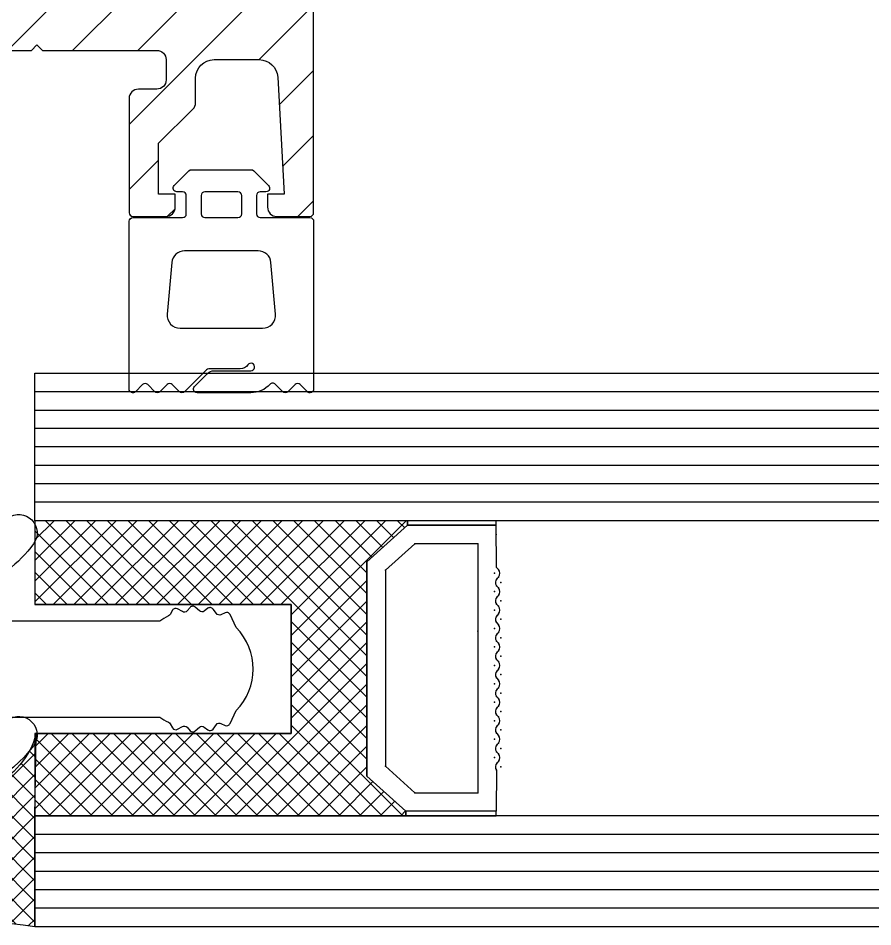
# Model space of a CAD drawing. Header units: inches. Extents: x 21 to 38546, y 13 to 15001.
# Drawn here: x 5106.153 to 5110.785, y 1292.805 to 1297.732 of the extents above; entities that cross this region are included whole.
import ezdxf

# ---------------------------------------------------------------- set-up
doc = ezdxf.new("R2010")
doc.units = ezdxf.units.IN
doc.header["$MEASUREMENT"] = 0
for name, color, linetype, lineweight in [('Z_MİM_00', 8, 'Continuous', 25), ('Z_MİM_78-köpük', 8, 'Continuous', 25), ('Z_MİM_Aksesuar', 8, 'Continuous', 25), ('Z_MİM_alU-8', 8, 'Continuous', 25), ('Z_MİM_ALUMINIUM', 8, 'Continuous', 25), ('Z_MİM_fitiller_k', 8, 'Continuous', 25), ('Z_MİM_MYM_CAM', 8, 'Continuous', 25), ('Z_MİM_TR', 8, 'Continuous', 25)]:
    doc.layers.add(name, color=color, linetype=linetype, lineweight=lineweight)

# ---------------------------------------------------------------- blocks, each defined once
blk = doc.blocks.new('klips detay')
at = {"layer": 'Z_MİM_Aksesuar'}
h = blk.add_hatch(dxfattribs=at)
h.set_pattern_fill('ANSI37', color=256, scale=0.25, angle=-90.00000000000001, style=0)
h.set_pattern_definition([(315, (-4779.563906894758, 8940.097849996115), (0.5612660075668222, 0.5612660075668219), []), (44.99999999999999, (-4779.563906894758, 8940.097849996115), (-0.5612660075668219, 0.5612660075668222), [])])
h.paths.add_polyline_path([(0, -4.456146347638418), (0, 0), (-20.104440360441, 0), (-20.104440360441, -0.25), (-18, -2.14484661154165), (-18, -13.76744619177771), (-20.20184907074872, -15.75), (-20.20184907074872, -16), (0, -16), (0, -11.45614645567002), (-13.83750000000327, -11.45614645567184), (-13.90000000000327, -11.45614645567184), (-13.90000000000509, -4.456146347647518)])
blk.add_line((-25.00184907074981, -16), (-20.20184907074872, -16))
at = {"linetype": 'Continuous'}
for p in [(-20.58744903621846, -1.248627044464228), (-19, -2.691762531932909), (-19, -13.30817316361936), (-19, -13.30817316361936), (-18, -13.76744619177771), (-18, -13.76744619177771), (-25.00184907074981, -15.25), (-25.00184907074981, -15.25), (-25.00184907074981, -16), (-20.20184907074872, -16), (-20.20184907074872, -16)]:
    blk.add_point(p, dxfattribs=at)
at = {"layer": 'Z_MİM_Aksesuar'}
for p, q in [((-25.02350896800999, -2.468817902816226), (-25.00137295554123, -0.25)), ((-25.00137295554123, -0.25), (-20.104440360441, -0.25)), ((-20.104440360441, -0.25), (-18, -2.14484661154165)), ((-20.58744903621846, -1.248627044464228), (-24.01265900723047, -1.248627044464228)), ((-24.01265900723047, -14.75137295553759), (-24.01265900723047, -1.248627044464228)), ((-19, -2.691762531932909), (-20.58744903621846, -1.248627044464228)), ((-18, -2.14484661154165), (-18, -13.76744619177771)), ((-18, -13.76744619177771), (-18, -2.14484661154165)), ((-25.12275155158022, -2.939480996021297), (-25.04846986978191, -2.865292995120397)), ((-19, -13.30817316361936), (-19, -2.691762531932909)), ((-25.02350896800999, -3.468817902816225), (-25.12822484609933, -3.358624050541037)), ((-25.12275155158022, -3.939480996023121), (-25.04846986978191, -3.865292995122216)), ((-25.02350896800999, -4.468817902818043), (-25.12822484609933, -4.358624050539217)), ((-25.12275155158022, -4.939480996021297), (-25.04846986978191, -4.865292995122214)), ((-25.02350896800999, -5.468817902818044), (-25.12822484609933, -5.358624050539217)), ((-25.12275155158022, -5.939480996021303), (-25.04846986978191, -5.865292995091293)), ((-25.12275155158022, -5.939480996021303), (-25.04846986978191, -5.865292995091293)), ((-25.02350896800999, -6.468817902816226), (-25.12822484609933, -6.358624050539217)), ((-25.02350896800999, -6.468817902816226), (-25.12822484609933, -6.358624050539217)), ((-25.12275155158022, -6.939480996021303), (-25.04846986978191, -6.865292995091293)), ((-25.12275155158022, -6.939480996021303), (-25.04846986978191, -6.865292995091293)), ((-25.02350896800999, -7.468817902816226), (-25.12822484609933, -7.358624050541036)), ((-25.02350896800999, -7.468817902816226), (-25.12822484609933, -7.358624050541036)), ((-25.12275155158022, -7.939480996023119), (-25.04846986978191, -7.865292995091293)), ((-25.02350896800999, -8.468817902818042), (-25.12822484609933, -8.358624050510112)), ((-25.12275155158022, -8.939480996021302), (-25.04846986978191, -8.865292995091293)), ((-25.02350896800999, -9.468817902818042), (-25.12822484609933, -9.358624050510118)), ((-25.12275155158022, -9.939480996021302), (-25.04846986978191, -9.865292995091293)), ((-25.02350896800999, -10.46881790281622), (-25.12822484609933, -10.35862405051011)), ((-25.12275155158022, -10.93948099602312), (-25.04846986978191, -10.86529299509311)), ((-25.02350896800999, -11.46881790281622), (-25.12822484609933, -11.35862405051011)), ((-25.12275155158022, -11.93948099602311), (-25.04846986978191, -11.86529299509128)), ((-25.02350896800999, -12.46881790281804), (-25.12822484609933, -12.35862405051011)), ((-25.12275155158022, -12.9394809960213), (-25.04846986978191, -12.86529299509129)), ((-25.02350896800999, -13.46881790281986), (-25.12822484611934, -13.35862405049556)), ((-25.02350896800999, -13.46881790278894), (-25.00184907074981, -15.75)), ((-20.58786333579883, -14.75137295553759), (-19, -13.30817316361936)), ((-18, -13.76744619177771), (-20.20184907074872, -15.75)), ((-20.20184907074872, -15.75), (-18, -13.76744619177771)), ((-24.01265900723047, -14.75137295553759), (-20.58786333579883, -14.75137295553759)), ((-25.00184907074981, -15.75), (-20.20184907074872, -15.75))]:
    blk.add_line(p, q, dxfattribs=at)
for points in [[(0, -4.456146347638418), (0, 0), (-20.104440360441, 0), (-20.104440360441, -0.25), (-18, -2.14484661154165), (-18, -13.76744619177771), (-20.20184907074872, -15.75), (-20.20184907074872, -16), (0, -16), (0, -11.45614645567002), (-13.83750000000327, -11.45614645567184), (-13.90000000000327, -11.45614645567184), (-13.90000000000509, -4.456146347647518), (0, -4.456146347638418)], [(0, -4.456146347638418), (-13.90000000000509, -4.456146347647518), (-13.90000000000327, -11.45614645567184), (0, -11.45614645567002)]]:
    blk.add_lwpolyline(points, dxfattribs=at)
for centre, radius, start, end in [((-24.91064234411897, -3.151858044278923), 0.3001571696824056, 134.9638477204567, 223.5398667030497), ((-25.26057907723043, -2.652915946866412), 0.3001571696757381, 314.9638477203093, 37.83131486200331), ((-24.91064234411897, -4.151858044278923), 0.3001571696823796, 134.9638477204567, 223.5398667030497), ((-25.26057907723043, -3.652915946866413), 0.3001571696755262, 314.9638477203093, 37.83131486200331), ((-25.26057907723043, -4.652915946866412), 0.3001571696756897, 314.9638477203093, 37.83131486200331), ((-24.91064234411897, -5.151858044278919), 0.3001571696823796, 134.9638477204567, 223.5398667030497), ((-25.26057907721952, -5.652915946857318), 0.3001571696534666, 314.9638477210463, 37.83131486223187), ((-25.26057907721042, -5.652915946851862), 0.3001571696537256, 314.9638477200146, 37.83131486171083), ((-24.9106423441408, -6.151858044295295), 0.3001571696659766, 134.9638477210463, 223.539866702313), ((-24.9106423441408, -6.151858044295295), 0.3001571696659766, 134.9638477210463, 223.539866702313), ((-25.26057907721952, -6.652915946848223), 0.3001571696661372, 314.9638477214884, 37.83131486542195), ((-25.26057907721952, -6.652915946848223), 0.3001571696661372, 314.9638477214884, 37.83131486542195), ((-24.9106423441408, -7.151858044295295), 0.3001571696658157, 134.9638477211936, 223.539866702313), ((-24.9106423441408, -7.151858044295295), 0.3001571696658157, 134.9638477211936, 223.539866702313), ((-25.26057907721952, -7.652915946848223), 0.300157169666019, 314.9638477216358, 37.83131485858465), ((-24.9106423441408, -8.151858044295295), 0.3001571696661442, 134.9638477210463, 223.539866702313), ((-25.26057907721952, -8.652915946850044), 0.3001571696663571, 314.9638477214884, 37.83131486542195), ((-24.9106423441408, -9.151858044264372), 0.3001571696661442, 134.9638477210463, 223.539866702313), ((-25.26057907721952, -9.652915946850044), 0.3001571696664775, 314.9638477214884, 37.83131486556819), ((-24.9106423441408, -10.15185804426437), 0.3001571696662975, 134.9638477210463, 223.539866701871), ((-25.26057907721952, -10.65291594684822), 0.3001571696662977, 314.9638477214884, 37.83131486542195), ((-24.9106423441408, -11.15185804426437), 0.3001571696662975, 134.9638477210463, 223.539866701871), ((-25.26057907721952, -11.65291594684822), 0.3001571696662977, 314.9638477214884, 37.83131486542195), ((-24.9106423441408, -12.15185804426437), 0.3001571696662975, 134.9638477210463, 223.539866701871), ((-25.26057907721952, -12.65291594685004), 0.3001571696662977, 314.9638477214884, 37.83131486542195), ((-24.91064234412988, -13.15185804426619), 0.3001571696662975, 134.9638477210463, 223.539866701871)]:
    blk.add_arc(centre, radius, start, end, dxfattribs=at)
for p in [(-24.01265900723047, -1.248627044464228), (-25.26057907721952, -2.652915946848223), (-25.26057907721952, -2.652915946848223), (-25.12275155158022, -2.939480996021297), (-25.12275155158022, -2.939480996021297), (-25.04846986978191, -2.865292995120397), (-25.04846986978191, -2.865292995120397), (-25.02350896800999, -2.468817902816226), (-25.02350896800999, -2.468817902816226), (-25.12822484609933, -3.358624050541037), (-25.12822484609933, -3.358624050541037), (-24.9106423441408, -3.151858044295293), (-24.9106423441408, -3.151858044295293), (-25.26057907721952, -3.652915946848223), (-25.26057907721952, -3.652915946848223), (-25.12275155158022, -3.939480996023121), (-25.12275155158022, -3.939480996023121), (-25.04846986978191, -3.865292995122216), (-25.04846986978191, -3.865292995122216), (-25.02350896800999, -3.468817902816225), (-25.02350896800999, -3.468817902816225), (-25.12822484609933, -4.358624050539217), (-25.12822484609933, -4.358624050539217), (-24.9106423441408, -4.151858044295295), (-24.9106423441408, -4.151858044295295), (-25.26057907721952, -4.652915946848221), (-25.26057907721952, -4.652915946848221), (-25.04846986978191, -4.865292995091293), (-25.04846986978191, -4.865292995091293), (-25.02350896800999, -4.468817902818043), (-25.02350896800999, -4.468817902818043), (-25.12822484609933, -5.358624050539217), (-25.12822484609933, -5.358624050539217), (-25.12275155158022, -4.939480996021297), (-25.12275155158022, -4.939480996021297), (-24.9106423441408, -5.151858044293476), (-24.9106423441408, -5.151858044293476), (-24.9106423441408, -5.151858044293476), (-24.9106423441408, -5.151858044293476), (-25.26057907721952, -5.652915946848223), (-25.26057907721952, -5.652915946848223), (-25.26057907721952, -5.652915946848223), (-25.26057907721952, -5.652915946848223), (-25.26057907721952, -5.652915946848223), (-25.26057907721952, -5.652915946848223), (-25.26057907721952, -5.652915946848223), (-25.04846986978191, -5.865292995091293), (-25.04846986978191, -5.865292995091293), (-25.04846986978191, -5.865292995091293), (-25.02350896800999, -5.468817902818044), (-25.02350896800999, -5.468817902818044), (-25.02350896800999, -5.468817902818044), (-25.12822484609933, -6.358624050539217), (-25.12822484609933, -6.358624050539217), (-25.12822484609933, -6.358624050539217), (-25.12275155158022, -5.939480996021303), (-25.12275155158022, -5.939480996021303), (-25.12275155158022, -5.939480996021303), (-24.9106423441408, -6.151858044295295), (-24.9106423441408, -6.151858044295295), (-24.9106423441408, -6.151858044295295), (-24.9106423441408, -6.151858044295295), (-24.9106423441408, -6.151858044295295), (-24.9106423441408, -6.151858044295295), (-24.9106423441408, -6.151858044295295), (-25.26057907721952, -6.652915946848223), (-25.26057907721952, -6.652915946848223), (-25.26057907721952, -6.652915946848223), (-25.26057907721952, -6.652915946848223), (-25.26057907721952, -6.652915946848223), (-25.26057907721952, -6.652915946848223), (-25.26057907721952, -6.652915946848223), (-25.04846986978191, -6.865292995091293), (-25.04846986978191, -6.865292995091293), (-25.04846986978191, -6.865292995091293), (-25.02350896800999, -6.468817902816226), (-25.02350896800999, -6.468817902816226), (-25.02350896800999, -6.468817902816226), (-25.12822484609933, -7.358624050541036), (-25.12822484609933, -7.358624050541036), (-25.12822484609933, -7.358624050541036), (-25.12275155158022, -6.939480996021303), (-25.12275155158022, -6.939480996021303), (-25.12275155158022, -6.939480996021303), (-24.9106423441408, -7.151858044295295), (-24.9106423441408, -7.151858044295295), (-24.9106423441408, -7.151858044295295), (-24.9106423441408, -7.151858044295295), (-24.9106423441408, -7.151858044295295), (-24.9106423441408, -7.151858044295295), (-24.9106423441408, -7.151858044295295), (-25.26057907721952, -7.652915946848223), (-25.26057907721952, -7.652915946848223), (-25.26057907721952, -7.652915946848223), (-25.26057907721952, -7.652915946848223), (-25.04846986978191, -7.865292995091293), (-25.04846986978191, -7.865292995091293), (-25.02350896800999, -7.468817902816226), (-25.02350896800999, -7.468817902816226), (-25.02350896800999, -7.468817902816226), (-25.12822484609933, -8.358624050510112), (-25.12822484609933, -8.358624050510112), (-25.12275155158022, -7.939480996023119), (-25.12275155158022, -7.939480996023119), (-24.9106423441408, -8.151858044295295), (-24.9106423441408, -8.151858044295295), (-24.9106423441408, -8.151858044295295), (-24.9106423441408, -8.151858044295295), (-25.26057907721952, -8.652915946850044), (-25.26057907721952, -8.652915946850044), (-25.26057907721952, -8.652915946850044), (-25.26057907721952, -8.652915946850044), (-25.04846986978191, -8.865292995091293), (-25.04846986978191, -8.865292995091293), (-25.02350896800999, -8.468817902818042), (-25.02350896800999, -8.468817902818042), (-25.12822484609933, -9.358624050510118), (-25.12822484609933, -9.358624050510118), (-25.12275155158022, -8.939480996021302), (-25.12275155158022, -8.939480996021302), (-24.9106423441408, -9.151858044264372), (-24.9106423441408, -9.151858044264372), (-24.9106423441408, -9.151858044264372), (-24.9106423441408, -9.151858044264372), (-25.26057907721952, -9.652915946850044), (-25.26057907721952, -9.652915946850044), (-25.02350896800999, -9.468817902818042), (-25.02350896800999, -9.468817902818042), (-25.12275155158022, -9.939480996021302), (-25.12275155158022, -9.939480996021302), (-25.04846986978191, -9.865292995091293), (-25.04846986978191, -9.865292995091293), (-24.9106423441408, -10.15185804426437), (-24.9106423441408, -10.15185804426437), (-24.9106423441408, -10.15185804426437), (-24.9106423441408, -10.15185804426437), (-24.01265900723047, -10.00000000000182), (-25.26057907721952, -10.65291594684822), (-25.26057907721952, -10.65291594684822), (-25.26057907721952, -10.65291594684822), (-25.26057907721952, -10.65291594684822), (-25.12822484609933, -10.35862405051011), (-25.12822484609933, -10.35862405051011), (-25.02350896800999, -10.46881790281622), (-25.02350896800999, -10.46881790281622), (-25.12275155158022, -10.93948099602312), (-25.12275155158022, -10.93948099602312), (-25.04846986978191, -10.86529299509311), (-25.04846986978191, -10.86529299509311), (-24.9106423441408, -11.15185804426437), (-24.9106423441408, -11.15185804426437), (-24.9106423441408, -11.15185804426437), (-24.9106423441408, -11.15185804426437), (-24.9106423441408, -11.15185804426437), (-24.9106423441408, -11.15185804426437), (-24.9106423441408, -11.15185804426437), (-24.9106423441408, -11.15185804426437), (-25.26057907721952, -11.65291594684822), (-25.26057907721952, -11.65291594684822), (-25.26057907721952, -11.65291594684822), (-25.26057907721952, -11.65291594684822), (-25.12822484609933, -11.35862405051011), (-25.12822484609933, -11.35862405051011), (-25.02350896800999, -11.46881790281622), (-25.02350896800999, -11.46881790281622), (-25.12275155158022, -11.93948099602311), (-25.12275155158022, -11.93948099602311), (-25.04846986978191, -11.86529299509128), (-25.04846986978191, -11.86529299509128), (-24.9106423441408, -12.15185804426437), (-24.9106423441408, -12.15185804426437), (-24.9106423441408, -12.15185804426437), (-24.9106423441408, -12.15185804426437), (-24.9106423441408, -12.15185804426437), (-24.9106423441408, -12.15185804426437), (-24.9106423441408, -12.15185804426437), (-24.9106423441408, -12.15185804426437), (-25.26057907721952, -12.65291594685004), (-25.26057907721952, -12.65291594685004), (-25.26057907721952, -12.65291594685004), (-25.26057907721952, -12.65291594685004), (-25.12822484609933, -12.35862405051011), (-25.12822484609933, -12.35862405051011), (-25.02350896800999, -12.46881790281804), (-25.02350896800999, -12.46881790281804), (-25.12275155158022, -12.9394809960213), (-25.12275155158022, -12.9394809960213), (-25.04846986978191, -12.86529299509129), (-25.04846986978191, -12.86529299509129), (-24.9106423441408, -13.15185804426619), (-24.9106423441408, -13.15185804426619), (-24.9106423441408, -13.15185804426619), (-24.9106423441408, -13.15185804426619), (-24.01265900723047, -14.75137295553759), (-20.58786333579883, -14.75137295553759)]:
    blk.add_point(p, dxfattribs=at)
at = {"layer": 'Z_MİM_ALUMINIUM'}
for p, q in [((-20.104440360441, 0), (-25.00137295554123, 0)), ((-25.00137295554123, 0), (-25.00137295554123, -0.25)), ((-20.104440360441, -0.25), (-20.104440360441, 0)), ((-25.00137295554123, -0.25), (-20.104440360441, -0.25)), ((-20.20184907074872, -15.75), (-25.00184907074981, -15.75)), ((-25.00184907074981, -15.75), (-25.00184907074981, -16)), ((-20.20184907074872, -16), (-20.20184907074872, -15.75))]:
    blk.add_line(p, q, dxfattribs=at)
blk = doc.blocks.new('D09055')
at = {"layer": 'Z_MİM_78-köpük'}
blk.add_lwpolyline([(6, -9.143241068115456, -0.3149141225648699), (6.656664916314182, -8.204028089065101, 0.1493316839022453), (9.809564949944617, -5.822377295466138, 0.8506979925003963), (8.417814141139388, -4.422291246009987, -0.1566156319065606), (5.061590343248098, -5.499999999767167), (5.009999333182347, -5.499999999767167), (5.009999333182347, -5.50886806147173), (1.809999333228915, -5.50886806147173), (1.809999333228915, -1.168432154692709), (0.6251196609809995, -0.2194710706826299, 0.3510864949877069), (-0.6251196609809995, -0.2194710706826299), (-1.790000666864215, -1.152415375690907), (-1.790000666864215, -5.50886806147173), (-4.99000066681765, -5.50886806147173), (-5.061590342782436, -5.499999999767167, -0.1566156319065832), (-8.417814140906557, -4.422291246009987, 0.8506979925003525), (-9.809564949944617, -5.822377295466138, 0.1493316839022499), (-6.656664916081352, -8.204028089065101, -0.3149141225648606), (-6, -9.143241068115456), (-6, -15.07263006735593, -0.555493500166036), (-7.441624056315047, -15.9698302638717, -0.0473505120421242), (-8.397468945709988, -15.3811126940418, 0.866334062430737), (-9.803206408862023, -16.77490895055234, 0.2374839511014222), (-4.371487642172723, -19.5089999998454), (4.371487642638383, -19.5089999998454, 0.2374839511014009), (9.803206408862023, -16.77490895055234, 0.866334062431207), (8.397468945942817, -15.3811126940418, -0.0473505120421347), (7.44162405654788, -15.9698302638717, -0.5554935001658878), (6, -15.07263006735593)], format="xyb", close=True, dxfattribs=at)
blk = doc.blocks.new('A$C26d8dfcf')
at = {"layer": 'Z_MİM_Aksesuar', "linetype": 'ByBlock'}
h = blk.add_hatch(dxfattribs=at)
h.set_pattern_fill('ANSI37', color=256, scale=0.025, angle=-90.00000000000001, style=0)
h.set_pattern_definition([(315, (-9674.816250128788, -41531.7586820523), (0.0561266007566822, 0.0561266007566822), []), (44.99999999999999, (-9674.816250128788, -41531.7586820523), (-0.0561266007566822, 0.0561266007566822), [])])
edge = h.paths.add_edge_path()
edge.add_line((256.3799393416411, 20.12360152957672), (256.2203715427131, 20.12360168124269))
edge.add_line((256.2203715427131, 20.12360168124269), (256.2203715364703, 20.11703281921064))
edge.add_arc((256.2203715174665, 20.0970328310127), 0.0199999881979506, 1.9561696262826445e-08, 89.9999455581538, ccw=False)
edge.add_line((256.2403715056644, 20.09703283101953), (256.2403715056644, 19.63216726471864))
edge.add_arc((257.2214193287677, 11.14742983234995), 8.541265955785123, 82.84088851607157, 96.59553673043882, ccw=False)
edge.add_line((258.2858762190954, 19.62210715104992), (258.2858762190954, 20.21449810095782))
edge.add_line((258.2858762190954, 20.21449810095782), (258.2925820591881, 20.66772178581869))
edge.add_arc((257.8866253938928, 20.76937631123233), 0.4184906888267925, 292.95280455913985, 345.94179308776467, ccw=False)
edge.add_arc((257.4906370632137, 22.10266295620435), 1.807326330843514, 263.84557444240437, 288.0231265593043, ccw=False)
edge.add_arc((257.1135580162509, 22.34354640584899), 2.046022316806265, 254.5808259512103, 275.1404443182871, ccw=False)
edge.add_arc((253.0670952345823, 14.39988004044728), 6.922684756533815, 59.60617254459963, 60.49259900825751)
edge.add_line((256.4767665643521, 20.4246377668037), (256.4037154308098, 20.3772730391629))
edge.add_arc((256.3495203186497, 20.32168764562737), 0.0776327647101921, -0.7256468754325738, 45.72556595114281, ccw=False)
edge.add_line((256.4271468572806, 20.32070445859972), (256.4271468572806, 20.23070442321887))
edge.add_arc((256.1993571272044, 20.26715159502401), 0.2306871419493512, 321.5177881317948, 350.90952320159397, ccw=False)
at = {"layer": 'Z_MİM_alU-8'}
h = blk.add_hatch(dxfattribs=at)
h.set_pattern_fill('ANSI31', color=256, scale=2, style=0)
h.set_pattern_definition([(45, (-87.75866815505651, 65.62316622415528), (-0.1767766952966369, 0.1767766952966369), [])])
h.paths.add_polyline_path([(254.7968377056786, 42.45210713510596, -0.4142135623730959), (254.8168377056754, 42.47210713510138), (259.77683770566, 42.47210713510138, -0.4142135623730935), (259.7968377056786, 42.45210713510596), (259.7968377056786, 23.49210713509638, -0.4142135623730966), (259.77683770566, 23.4721071351014), (259.5969147502001, 23.4721071351014, -0.4142135623730951), (259.5469147502008, 23.52210713510112), (259.5469147502008, 23.59210713509674), (259.6369147501937, 23.59210713509674), (259.6020944080337, 24.22757837977679, 0.3982700324327742), (259.5022441928086, 24.3221071351013), (259.2569147502108, 24.3221071351013, 0.4142135623730951), (259.1569147502123, 24.2221071351014), (259.1569147502123, 24.08926442262418, -0.1989123673796705), (259.142270089269, 24.05390908356458), (258.9569147502116, 23.86855374450533), (258.9569147502116, 23.59210713509674), (259.0469147502008, 23.59210713509674), (259.0469147502008, 23.52210713510112, -0.4142135623730951), (258.9969147502015, 23.4721071351014), (258.8169147501976, 23.4721071351014, -0.4142135623730951), (258.7969147502008, 23.49210713509638), (258.7969147502008, 24.11210713510354, -0.4142135623730784), (258.8469147502001, 24.16210713510372), (258.9469147502023, 24.16210713510372, 0.4142135623730866), (258.9969147502015, 24.21210713510345), (258.9969147502015, 24.3221071351013, 0.4142135623730951), (258.9469147502023, 24.37210713510103), (258.6969147502023, 24.37210713510103), (258.3269147502069, 24.37210713510103), (258.2969147502008, 24.40210713510578), (258.2669147501984, 24.37210713510103), (257.896914750203, 24.37210713510103, 0.4142135623730951), (257.7969147502008, 24.27210713510112), (257.7969147502008, 22.90210713510578, 0.6666666666676773), (257.7969147502008, 22.84210713509674, 1), (257.7969147502008, 22.80210713510587), (257.7969147502008, 21.89210713510829, -0.4142135623730296), (257.7769147502077, 21.87210713510103), (257.5169147501983, 21.87210713510103, -0.4142135623731473), (257.4969147502015, 21.89210713510829), (257.4969147502015, 22.00210713510569, -0.4142135623730955), (257.5269147502076, 22.03210713509907), (257.5969147502001, 22.03210713509907), (257.5969147502001, 22.67210713510122), (257.3469147502001, 22.67210713510122), (257.2968762279306, 22.7221456573734), (257.2468377056793, 22.67210713510122), (256.9968377056794, 22.67210713510122), (256.9968377056794, 22.03210713509907), (257.0668377056754, 22.03210713509907, -0.4142135623730951), (257.0968377056815, 22.00210713510569), (257.0968377056815, 21.89210713510829, -0.4142135623730951), (257.0768377056629, 21.87210713510103), (256.8168377056754, 21.87210713510103, -0.4142135623730951), (256.7968377056786, 21.89210713510829), (256.7968377056786, 22.80210713510587, 0.6666666666676773), (256.7968377056786, 22.86210713510354, 1), (256.7968377056786, 22.90210713510578), (256.7968377056786, 24.27210713510112, 0.4142135623730951), (256.6968377056801, 24.37210713510103), (256.3268377056629, 24.37210713510103), (256.2968377056786, 24.40210713510578), (256.2668377056762, 24.37210713510103), (255.8968377056808, 24.37210713510103), (255.6468377056808, 24.37210713510103, 0.4142135623730951), (255.5968377056816, 24.3221071351013), (255.5968377056816, 24.21210713510345, 0.4142135623730784), (255.6468377056808, 24.16210713510372), (255.7468377056793, 24.16210713510372, -0.4142135623730866), (255.7968377056786, 24.11210713510354), (255.7968377056786, 23.49210713509638, -0.4142135623730951), (255.77683770566, 23.4721071351014), (255.5968377056816, 23.4721071351014, -0.4142135623730951), (255.5468377056786, 23.52210713510112), (255.5468377056786, 23.59210713509674), (255.6368377056715, 23.59210713509674), (255.6368377056715, 23.86855374450533), (255.4514823666104, 24.05390908356458, -0.198912367379219), (255.4368377056708, 24.08926442262418), (255.4368377056708, 24.2221071351014, 0.414213562372296), (255.3368377056722, 24.3221071351013), (255.0915082630745, 24.3221071351013, 0.3982700324327831), (254.9916580478457, 24.22757837977679), (254.9568377056676, 23.59210713509674), (255.0468377056786, 23.59210713509674), (255.0468377056786, 23.52210713510112, -0.4142135623730951), (254.9968377056794, 23.4721071351014), (254.8168377056754, 23.4721071351014, -0.4142135623730951), (254.7968377056786, 23.49210713509638)])
h.paths.add_polyline_path([(254.9968762279277, 41.97209126170901), (254.9968762279277, 24.77210713510113), (257.2968762279306, 24.77210713510113), (259.5968762279299, 24.77210713510113), (259.5968762279299, 41.97209126170901)], flags=16)
h.paths.add_polyline_path([(257.0968762279299, 24.3221071351013, 0.4142135623730957), (256.9968762279277, 24.2221071351014), (256.9968762279277, 23.12210713510103, 0.4142135623730951), (257.0968762279299, 23.02210713510112), (257.2968762279306, 23.02210713510112), (257.4968762279277, 23.02210713510112, 0.4142135623730951), (257.5968762279299, 23.12210713510103), (257.5968762279299, 24.2221071351014, 0.4142135623730951), (257.4968762279277, 24.3221071351013), (257.2968762279306, 24.3221071351013)], flags=16)
h.paths.add_polyline_path([(257.9348861194012, 41.1164405113709), (257.9348861194012, 41.48420040222528), (258.5283704304639, 41.48420040222528), (258.5283704304639, 41.1164405113709)], flags=8)
h.paths.add_polyline_path([(256.3840360536524, 25.27099935884326), (256.3840360536524, 25.63875924969762), (256.9775203647115, 25.63875924969762), (256.9775203647115, 25.27099935884326)], flags=8)
h.paths.add_polyline_path([(256.0044239769013, 39.46464667551163), (255.595801875952, 39.46464667551163), (255.595801875952, 40.12407368779348), (256.0044239769013, 40.12407368779348)], flags=8)
h.paths.add_polyline_path([(259.0909714754234, 33.80680831859763), (255.5806576964496, 33.80680831859763), (255.5806576964496, 34.38380695433989), (259.0909714754234, 34.38380695433989)], flags=8)
h.paths.add_polyline_path([(256.28537320346, 32.97325762412948), (256.0299843903667, 32.97325762412948), (256.0299843903667, 33.38539950680388), (256.28537320346, 33.38539950680388)], flags=8)
h.paths.add_polyline_path([(258.6477757162684, 32.79605272454637), (256.2249926330551, 32.79605272454637), (256.2249926330551, 33.37305136030045), (258.6477757162684, 33.37305136030045)], flags=8)
h.paths.add_polyline_path([(256.2052540252953, 33.39637161939573), (255.949865212202, 33.39637161939573), (255.949865212202, 33.80851350207058), (256.2052540252953, 33.80851350207058)], flags=8)
h.paths.add_polyline_path([(258.5837757166264, 34.27246568653938), (256.1466679403602, 34.27246568653938), (256.1466679403602, 35.09674945187726), (258.5837757166264, 35.09674945187726)], flags=8)
h.paths.add_polyline_path([(258.8060915400529, 33.26597775166556), (256.1657641185011, 33.26597775166556), (256.1657641185011, 33.84297638740827), (258.8060915400529, 33.84297638740827)], flags=8)
blk.add_lwpolyline([(257.3158762278763, 20.75735900614382), (258.9626409063167, 20.75735900614382, 0.0430297299751074), (259.0098970384825, 20.7292654583739, -0.1503277476355273), (259.0185118309964, 20.72125961163965), (259.0318679792836, 20.69812608423354, 0.4142135623683405), (259.0591884873611, 20.69080557615234), (259.0855957827553, 20.70605183525913, -0.3557562450202832), (259.1105362841881, 20.70202724449746), (259.127228400208, 20.68327046544709, 0.4142135623225411), (259.1554648189376, 20.68162588132964), (259.178243494549, 20.70189718137681, -0.3557562450101839), (259.2034825836817, 20.70299914380712), (259.2236228012989, 20.68800530733279, 0.4142135623271546), (259.2516084369781, 20.69210459934948), (259.2698173062199, 20.71656335542639, -0.3557562450791358), (259.2943121353201, 20.72274633932829), (259.3170682857563, 20.71213497210238, 0.4142135623942444), (259.3436468067375, 20.72180876260791), (259.3763805200142, 20.79200643727518, 0.4118345213554694), (259.3763805200397, 21.24271157501926), (259.3436468067375, 21.3129092496979, 0.4142135624449228), (259.3170682857563, 21.3225830401916), (259.2943121353201, 21.31197167296614, -0.3557562451251599), (259.2698173062199, 21.31815465687942), (259.251608437, 21.3426134129445, 0.4142135623962531), (259.2236228012989, 21.34671270496165), (259.2034825837036, 21.33171886849869, -0.355756245071764), (259.178243494549, 21.33282083091763), (259.1554648189594, 21.3530921309648, 0.4142135623926585), (259.127228400208, 21.35144754684734), (259.1105362841881, 21.33269076780834, -0.3557562450939135), (259.0855957827807, 21.32866617704713), (259.0591884873829, 21.34391243615391, 0.4142135623742233), (259.031867979309, 21.33659192807227), (259.0185118310182, 21.31345840065478, -0.1503277476416901), (259.0098970384825, 21.30545255392053, 0.0430297299872792), (258.9626409063167, 21.27735900613879), (257.8923611616992, 21.27735900613879, -0.4069308632328231)], format="xyb")
at = {"layer": 'Z_MİM_Aksesuar', "linetype": 'ByBlock'}
blk.add_lwpolyline([(256.3799393416411, 20.12360152957672), (256.2203715427131, 20.12360168124269), (256.2203715364703, 20.11703281921064, -0.4142132839687302), (256.2403715056644, 20.09703283101953), (256.2403715056644, 19.63216726471864, -0.0600881361924683), (258.2858762190954, 19.62210715104992), (258.2858762190954, 20.21449810095782), (258.2925820591881, 20.66772178581869), (258.2925820591881, 20.66772178581869, -1.826358685480123), (258.2925820591881, 20.66772178581869, -0.2354180334796567), (258.049825363516, 20.38401903992463, -0.1058875746893793), (257.2968762278833, 20.30575305171487, -0.0899496800826299), (256.5695641859456, 20.37116763049699, 0.0038677843787737), (256.4767665643521, 20.4246377668037), (256.4037154308098, 20.3772730391629, -0.2055034047122335), (256.4271468572806, 20.32070445859972), (256.4271468572806, 20.23070442321887, -0.1289533768039833)], format="xyb", close=True, dxfattribs=at)
at = {"layer": 'Z_MİM_alU-8'}
blk.add_lwpolyline([(257.896914750203, 24.37210713510103), (258.2669147501984, 24.37210713510103), (258.2969147502008, 24.40210713510578), (258.3269147502069, 24.37210713510103), (258.6969147502023, 24.37210713510103), (258.9469147502023, 24.37210713510103, -0.4142135623730951), (258.9969147502015, 24.3221071351013), (258.9969147502015, 24.21210713510345, -0.4142135623730951), (258.9469147502023, 24.16210713510372), (258.8469147502001, 24.16210713510372, 0.4142135623731284), (258.7969147502008, 24.11210713510354), (258.7969147502008, 23.49210713509638, 0.4142135623730951), (258.8169147501976, 23.4721071351014), (258.9969147502015, 23.4721071351014, 0.4142135623730617), (259.0469147502008, 23.52210713510112), (259.0469147502008, 23.59210713509674), (258.9569147502116, 23.59210713509674), (258.9569147502116, 23.86855374450533), (259.142270089269, 24.05390908356458, 0.1989123673796132), (259.1569147502123, 24.08926442262418), (259.1569147502123, 24.2221071351014, -0.4142135623730951), (259.2569147502108, 24.3221071351013), (259.5022441928086, 24.3221071351013, -0.3982700324327358), (259.6020944080337, 24.22757837977679), (259.6369147501937, 23.59210713509674), (259.5469147502008, 23.59210713509674), (259.5469147502008, 23.52210713510112, 0.4142135623731284), (259.5969147502001, 23.4721071351014), (259.77683770566, 23.4721071351014, 0.4142135623730966), (259.7968377056786, 23.49210713509638), (259.7968377056786, 42.45210713510596, 0.414213562373094)], format="xyb", dxfattribs=at)
at = {"layer": 'Z_MİM_fitiller_k', "linetype": 'Continuous', "flags": 128}
for points in [[(258.7968762279306, 22.53555838874718), (258.7968762279306, 23.44555838874476, -0.4142135623604993), (258.8168762279238, 23.46555838874019), (259.0868762279424, 23.46555838875202, 0.4142135623637148), (259.1068762279392, 23.48555838874745), (259.1068762279392, 23.58555838874736, 0.4142135624274859), (259.0868762279424, 23.60555838874279), (259.0551604991815, 23.60555838874279, -0.6681786379123147), (259.0410183635577, 23.63970052437344), (259.121018363563, 23.71970052436655, -0.1989123671328839), (259.1351604991869, 23.72555838874951), (259.4585919566962, 23.72555838874951, -0.1989123671339608), (259.47273409232, 23.71970052436655), (259.5527340922999, 23.63970052437344, -0.6681786379088709), (259.5385919566761, 23.60555838874279), (259.506876227937, 23.60555838874279, 0.4142135624249768), (259.4868762279439, 23.58555838874736), (259.4868762279439, 23.48555838874745, 0.4142135623622736), (259.506876227937, 23.46555838875202), (259.7768762279338, 23.46555838874019, -0.4142135623673325), (259.7968762279306, 23.44555838874476), (259.7968762279306, 22.53555838874718, -0.6681786378507557), (259.76273409231, 22.52141625312333), (259.724449821053, 22.55970052436897, 0.4142135625183755), (259.6961655498053, 22.55970052436897), (259.6578812785701, 22.52141625312333, -0.4142135622125795), (259.6295970073224, 22.52141625312333), (259.589185488203, 22.56182777223148, 0.4276070767931075), (259.560272461993, 22.56116973063172, -0.2107675906692337), (259.4568762279378, 22.51555838874037), (259.1651604991894, 22.51555838875174, -0.6681786379880279), (259.1510183635655, 22.54970052437102), (259.2222315670042, 22.62091372780696, -0.1989123674244817), (259.2575869060638, 22.63555838874709), (259.4568762279378, 22.63555838874709, 1.650385117553696), (259.4404631918114, 22.66698696017693, -0.2453926839640709), (259.3994306014647, 22.64555838874503), (259.2297189404053, 22.64555838874503, 0.1989123677047627), (259.2155768047815, 22.63970052436162), (259.0972925335445, 22.52141625312333, -0.4142135622139115), (259.0690082622968, 22.52141625312333), (259.0307239910398, 22.55970052436897, 0.4142135625181806), (259.0024397197922, 22.55970052436897), (258.964155448557, 22.52141625312333, -0.4142135622139115), (258.9358711773093, 22.52141625312333), (258.8975869060523, 22.55970052436897, 0.4142135625169058), (258.8693026348046, 22.55970052436897), (258.8310183635476, 22.52141625312333, -0.6681786378455814)], [(259.4068762279385, 23.58555838874736, 0.4142135624258783), (259.3868762279417, 23.60555838874279), (259.2068762279378, 23.60555838874279, 0.4142135624249768), (259.1868762279446, 23.58555838874736), (259.1868762279446, 23.48555838874745, 0.4142135623622736), (259.2068762279378, 23.46555838875202), (259.3868762279417, 23.46555838875202, 0.4142135623630774), (259.4068762279385, 23.48555838874745)], [(259.5902182617247, 22.9416592907437), (259.5657214359416, 23.22165929073662, 0.3888787318486766), (259.4959878070767, 23.28555838874718), (259.0977646488027, 23.28555838874718, 0.3888787318538547), (259.0280310199414, 23.22165929073662), (259.003534194133, 22.9416592907437, 0.4400105308884239), (259.0732678230196, 22.8655583887521), (259.5204846328634, 22.8655583887521, 0.440010530888659)]]:
    blk.add_lwpolyline(points, format="xyb", close=True, dxfattribs=at)
at = {"layer": 'Z_MİM_MYM_CAM'}
for p, q in [((258.2858762190954, 21.8221071510502), (258.2858762190954, 22.62210715104993)), ((258.2858762190954, 22.62210715104993), (269.9183373947199, 22.62210715104993)), ((258.2858762190954, 22.52210715105002), (269.9183373947199, 22.52210715105002)), ((258.2858762190954, 22.42210715105011), (269.9183373947199, 22.42210715105011)), ((258.2858762190954, 20.12210715104993), (269.9183373947199, 20.12210715104993)), ((258.2858762190954, 20.02210715105002), (269.9183373947199, 20.02210715105002)), ((258.2858762190954, 19.92210715105011), (269.9183373947199, 19.92210715105011)), ((258.2858762190954, 19.8221071510502), (269.9183373947199, 19.8221071510502)), ((258.2858762190954, 19.72210715105029), (269.9183373947199, 19.72210715105029)), ((258.2858762190954, 19.62210715104992), (269.9183373947199, 19.62210715104992))]:
    blk.add_line(p, q, dxfattribs=at)
for points in [[(269.9183373947199, 22.3221071510502), (258.2858762190954, 22.3221071510502)], [(269.9183373947199, 22.22210715105029), (258.2858762190954, 22.22210715105029)], [(269.9183373947199, 22.12210715104993), (258.2858762190954, 22.12210715104993)], [(269.9183373947199, 22.02210715105002), (258.2858762190954, 22.02210715105002)], [(269.9183373947199, 21.92210715105011), (258.2858762190954, 21.92210715105011)], [(269.9183373947199, 21.8221071510502), (258.2858762190954, 21.8221071510502)], [(269.9183373947199, 21.8221071510502), (258.2858762190954, 21.8221071510502)], [(269.9183373947199, 20.2221071510503), (258.2858762190954, 20.2221071510503)], [(258.2858762190954, 20.2221071510503), (258.2858762190954, 19.62210715104992), (269.9183373947199, 19.62210715104992)], [(258.2858762190954, 19.62210715104992), (269.9183373947199, 19.62210715104992)], [(258.2858762190954, 19.62210715104992), (269.9183373947199, 19.62210715104992)]]:
    blk.add_lwpolyline(points, dxfattribs=at)
at = {"xscale": 0.1, "yscale": 0.1, "zscale": 0.1, "rotation": 180}
blk.add_blockref('klips detay', (258.2858762190954, 20.2221071510503), dxfattribs=at)
at = {"layer": 'Z_MİM_TR', "xscale": -0.1, "yscale": 0.1, "zscale": 0.1}
blk.add_blockref('D09055', (257.298191305741, 22.27895283542284), dxfattribs=at)
blk = doc.blocks.new('-KM- AL-2 EĞİMLİ CEPHE')
blk.add_blockref('A$C26d8dfcf', (-521.3600420525931, -79.11069514093606, 1.72501539168e-05))

msp = doc.modelspace()

# ---------------------------------------------------------------- block references
at = {"layer": 'Z_MİM_00'}
msp.add_blockref('-KM- AL-2 EĞİMLİ CEPHE', (5369.317827415297, 1352.295967590131), dxfattribs=at)

doc.saveas('drawing.dxf')
